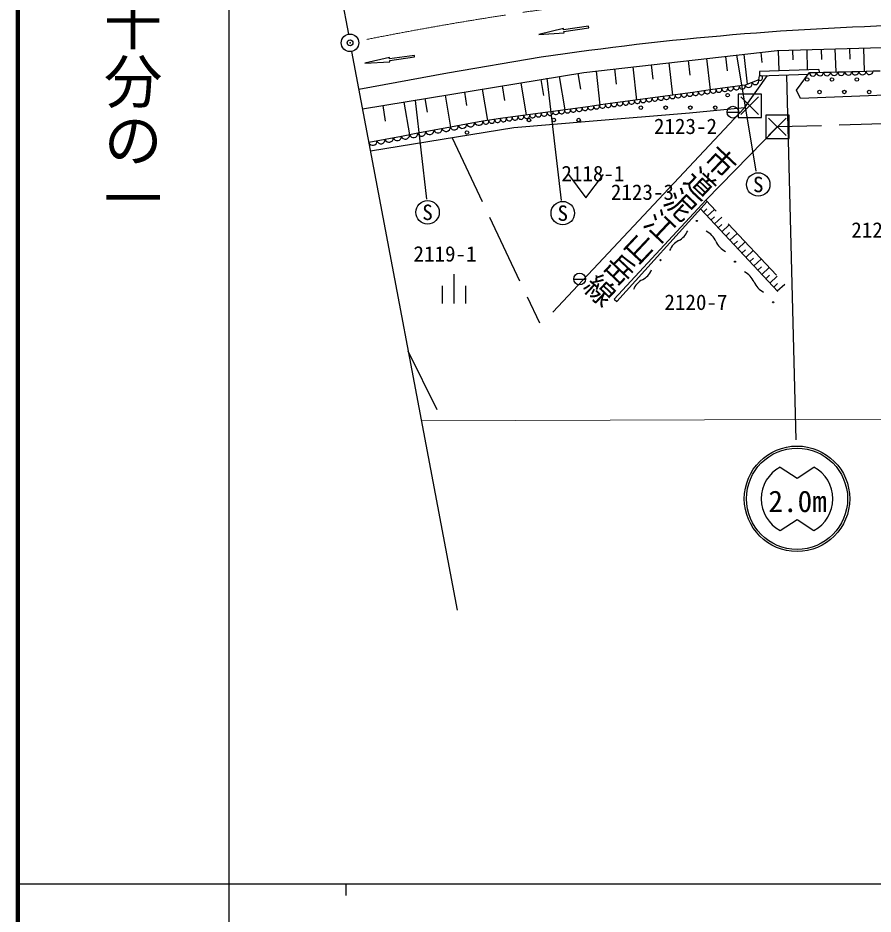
# Model space of a CAD drawing. Units: millimetres, scale not verified. Extents: x 40000 to 680000, y 20000 to 380000.
# Drawn here: x 40000 to 113026, y 202409 to 278902 of the extents above; entities that cross this region are included whole.
import ezdxf
from ezdxf.enums import TextEntityAlignment as Align

# ---------------------------------------------------------------- set-up
doc = ezdxf.new("R2010")
doc.units = ezdxf.units.MM
doc.header["$LTSCALE"] = 1000
doc.header["$PDMODE"] = 32
doc.header["$PDSIZE"] = 500
doc.linetypes.add('CHAIN', pattern=[18.5, 12, -1.5, 3.5, -1.5])
doc.linetypes.add('DASHED', pattern=[7.5, 6, -1.5])
for name, color, linetype, lineweight in [('M-BGD', 7, 'Continuous', 25), ('M-BGD-EXST', 7, 'Continuous', 25), ('M-BMK', 2, 'CHAIN', 13), ('M-BMK-SRVR', 3, 'Continuous', 25), ('M-STR-HTXT', 7, 'Continuous', 13), ('M-STR-STRC', 7, 'Continuous', 25), ('M-TTL', 2, 'Continuous', 140), ('M-TTL-BAND', 7, 'Continuous', 25)]:
    doc.layers.add(name, color=color, linetype=linetype, lineweight=lineweight)
doc.layers.add('M-BMK-HTXT', color=7, linetype='Continuous')
doc.layers.add('M-OTRS', color=6, linetype='Continuous')
doc.styles.add('@ＭＳ ゴシック', font='')
doc.styles.add('ＭＳ ゴシック', font='')
doc.styles.get('@ＭＳ ゴシック').set_extended_font_data('@MS Gothic')
doc.styles.get('ＭＳ ゴシック').set_extended_font_data('MS Gothic')

msp = doc.modelspace()

# ---------------------------------------------------------------- linework, layer by layer
at = {"layer": 'M-BGD'}
for p, q in [((58720, 327864), (68221, 277512)), ((104847, 276114), (127600, 276788)), ((106188, 275328), (106164, 276153)), ((107438, 274474), (107387, 276189)), ((108644, 275357), (108619, 276226)), ((109860, 274290), (109801, 276261)), ((111071, 275387), (111044, 276298)), ((112301, 274353), (112243, 276333)), ((68500, 276038), (77497, 228358)), ((88326, 274248), (104847, 276114)), ((99142, 272753), (98839, 275435)), ((100603, 274381), (100463, 275619)), ((102299, 273238), (102011, 275794)), ((103555, 275091), (103457, 275957)), ((105007, 274383), (104956, 276117)), ((92852, 271895), (92532, 274723)), ((94256, 273670), (94117, 274902)), ((95933, 272315), (95621, 275072)), ((97407, 274003), (97266, 275258)), ((69425, 271134), (88326, 274248)), ((86728, 271059), (86258, 273907)), ((88064, 272827), (87843, 274168)), ((89725, 271468), (89398, 274369)), ((91127, 273249), (90980, 274548)), ((102046, 271229), (104002, 273975)), ((103266, 273627), (103327, 273950)), ((108399, 274510), (103313, 274320)), ((103313, 274320), (103327, 273950)), ((103327, 273950), (107494, 274106)), ((106485, 272729), (107585, 274231)), ((107585, 274231), (108190, 274246)), ((108190, 274246), (108794, 274262)), ((108399, 274510), (108409, 274252)), ((108794, 274262), (109399, 274278)), ((109399, 274278), (110003, 274293)), ((110003, 274293), (110608, 274309)), ((110608, 274309), (111212, 274325)), ((111212, 274325), (111817, 274340)), ((111817, 274340), (112421, 274356)), ((112421, 274356), (113025, 274372)), ((113025, 274372), (113630, 274387)), ((81584, 271851), (81377, 273103)), ((83416, 270607), (82962, 273364)), ((84913, 272272), (84686, 273648)), ((102098, 273157), (100606, 272953)), ((103266, 273627), (102098, 273157)), ((78341, 271418), (78151, 272572)), ((80119, 270157), (79680, 272823)), ((96129, 272342), (94636, 272138)), ((97621, 272546), (96129, 272342)), ((99113, 272750), (97621, 272546)), ((100606, 272953), (99113, 272750)), ((106835, 272017), (106485, 272729)), ((120455, 272586), (106835, 272017)), ((73457, 268921), (72995, 271722)), ((74970, 270844), (74777, 272016)), ((76968, 269584), (76520, 272303)), ((91651, 271731), (90159, 271527)), ((93144, 271935), (91651, 271731)), ((94636, 272138), (93144, 271935)), ((71400, 270095), (71181, 271423)), ((85682, 270916), (84189, 270713)), ((87174, 271120), (85682, 270916)), ((85689, 253799), (102046, 271229)), ((88667, 271324), (87174, 271120)), ((90159, 271527), (88667, 271324)), ((102046, 271229), (97360, 270781)), ((79712, 270102), (78320, 269839)), ((81204, 270305), (79712, 270102)), ((82697, 270509), (81204, 270305)), ((88772, 270047), (82354, 269528)), ((84189, 270713), (82697, 270509)), ((97360, 270781), (88772, 270047)), ((82354, 269528), (70105, 267529)), ((75536, 269313), (74143, 269051)), ((76928, 269576), (75536, 269313)), ((78320, 269839), (76928, 269576)), ((104855, 269608), (98772, 263386)), ((71359, 268525), (69967, 268263)), ((72751, 268788), (71359, 268525)), ((74143, 269051), (72751, 268788)), ((98772, 263386), (90925, 254892)), ((91150, 254684), (98849, 263243)), ((98276, 262606), (104893, 255544)), ((98829, 262607), (98534, 262331)), ((99488, 262562), (98865, 261978)), ((99471, 261925), (99175, 261647)), ((100105, 261904), (99482, 261320)), ((100114, 261272), (99801, 260979)), ((100107, 260652), (100732, 261237)), ((100449, 260287), (100762, 260580)), ((100791, 259922), (101416, 260508)), ((101133, 259557), (101446, 259850)), ((101475, 259192), (102101, 259779)), ((101817, 258828), (102130, 259121)), ((102158, 258463), (102785, 259050)), ((102500, 258098), (102814, 258392)), ((102842, 257733), (103470, 258321)), ((103184, 257368), (103498, 257662)), ((103526, 257003), (104154, 257592)), ((103868, 256638), (104182, 256933)), ((104210, 256273), (104839, 256863)), ((104536, 255925), (104866, 256224)), ((104847, 255593), (105477, 256183)), ((90925, 254892), (91150, 254684))]:
    msp.add_line(p, q, dxfattribs=at)
at = {"layer": 'M-BGD', "linetype": 'DASHED'}
for p, q in [((123622, 270138), (104859, 269594)), ((77072, 268666), (84540, 252863)), ((104768, 256939), (98743, 263355)), ((75789, 245436), (73325, 250469))]:
    msp.add_line(p, q, dxfattribs=at)
at = {"layer": 'M-BGD'}
for centre, radius in [((107395, 273646), 150), ((109515, 273646), 150), ((111635, 273646), 150), ((100607, 272307), 150), ((108455, 272586), 150), ((110575, 272586), 150), ((112695, 272586), 150), ((93187, 271247), 150), ((95307, 271247), 150), ((97427, 271247), 150), ((99547, 271247), 150), ((83647, 270187), 150), ((85767, 270187), 150), ((87887, 270187), 150), ((78347, 269127), 150), ((97970, 261571), 50), ((94877, 258223), 50), ((101230, 258100), 50), ((104489, 254630), 50)]:
    msp.add_circle(centre, radius, dxfattribs=at)
for centre, radius, start, end in [((103400, 273769), 195, 226.62942, 111.94461), ((107888, 274241), 302, 181.92563, 1.04258), ((108492, 274256), 302, 181.92564, 1.04446), ((109097, 274272), 302, 181.92563, 1.04258), ((109701, 274288), 302, 181.92755, 1.04255), ((110305, 274303), 302, 181.92563, 1.04258), ((110910, 274319), 302, 181.9275, 1.0426), ((111514, 274335), 302, 181.92654, 1.04351), ((112119, 274350), 302, 181.92563, 1.04258), ((112723, 274366), 302, 181.92755, 1.04255), ((101358, 273011), 255, 177.61724, 17.92577), ((101856, 273078), 255, 177.61724, 17.92577), ((102385, 273288), 315, 204.68694, 19.21104), ((102968, 273524), 315, 204.68694, 19.21104), ((95886, 272264), 255, 177.61767, 17.9261), ((96383, 272332), 255, 177.61724, 17.92577), ((96881, 272399), 255, 177.61724, 17.92577), ((97378, 272467), 255, 177.61724, 17.92577), ((97876, 272535), 255, 177.61767, 17.9261), ((98373, 272603), 255, 177.61767, 17.9261), ((98871, 272671), 255, 177.61767, 17.9261), ((99368, 272739), 255, 177.61735, 17.92652), ((99866, 272807), 255, 177.61735, 17.92652), ((100363, 272875), 255, 177.61735, 17.92652), ((100861, 272943), 255, 177.61724, 17.92577), ((90414, 271517), 255, 177.61724, 17.92577), ((90911, 271585), 255, 177.61724, 17.92577), ((91409, 271653), 255, 177.61724, 17.92577), ((91906, 271720), 255, 177.61767, 17.9261), ((92404, 271788), 255, 177.61767, 17.9261), ((92901, 271856), 255, 177.61767, 17.9261), ((93399, 271924), 255, 177.61735, 17.92652), ((93896, 271992), 255, 177.61735, 17.92652), ((94394, 272060), 255, 177.61735, 17.92652), ((94891, 272128), 255, 177.61767, 17.9261), ((95388, 272196), 255, 177.61767, 17.9261), ((84942, 270770), 255, 177.61692, 17.92619), ((85439, 270838), 255, 177.61692, 17.92619), ((85936, 270906), 255, 177.61767, 17.9261), ((86434, 270974), 255, 177.61767, 17.9261), ((86931, 271042), 255, 177.61767, 17.9261), ((87429, 271109), 255, 177.61767, 17.9261), ((87926, 271177), 255, 177.61767, 17.9261), ((88424, 271245), 255, 177.61767, 17.9261), ((88921, 271313), 255, 177.61735, 17.92652), ((89419, 271381), 255, 177.61735, 17.92652), ((89916, 271449), 255, 177.61735, 17.92652), ((79353, 270094), 359, 200.1554, 1.21668), ((79967, 270091), 255, 177.61735, 17.92652), ((80464, 270159), 255, 177.61735, 17.92652), ((80962, 270227), 255, 177.61735, 17.92652), ((81459, 270295), 255, 177.61767, 17.9261), ((81957, 270363), 255, 177.61767, 17.9261), ((82454, 270430), 255, 177.61767, 17.9261), ((82952, 270498), 255, 177.61767, 17.9261), ((83449, 270566), 255, 177.61767, 17.9261), ((83947, 270634), 255, 177.61767, 17.9261), ((84444, 270702), 255, 177.61692, 17.92619), ((75177, 269306), 359, 200.15555, 1.21747), ((75873, 269437), 359, 200.1554, 1.21668), ((76569, 269569), 359, 200.1554, 1.21668), ((77265, 269700), 359, 200.15587, 1.217), ((77961, 269831), 359, 200.15587, 1.217), ((78657, 269963), 359, 200.1554, 1.21668), ((71000, 268518), 359, 200.15587, 1.217), ((71696, 268649), 359, 200.1554, 1.21668), ((72392, 268780), 359, 200.1554, 1.21668), ((73088, 268912), 359, 200.15587, 1.217), ((73784, 269043), 359, 200.15587, 1.217), ((74480, 269174), 359, 200.15555, 1.21747), ((70304, 268386), 359, 200.15587, 1.217), ((95655, 261383), 1673, 297.35339, 337.17803), ((97938, 259091), 1821, 24.12844, 62.28143), ((97192, 258412), 1673, 117.35222, 157.17914), ((101262, 260580), 1821, 204.13044, 242.28079), ((92563, 258035), 1673, 297.35242, 337.17826), ((101197, 255621), 1821, 24.13044, 62.28079), ((94100, 255064), 1673, 117.35339, 157.17803), ((104521, 257110), 1821, 204.12958, 242.28099)]:
    msp.add_arc(centre, radius, start, end, dxfattribs=at)
at = {"layer": 'M-BGD-EXST'}
for p, q in [((101354, 275762), (103023, 265812)), ((86424, 263332), (85201, 273753)), ((103491, 272404), (101491, 272404)), ((101491, 272404), (101491, 270404)), ((103491, 270404), (103491, 272404)), ((73910, 271861), (74902, 263431)), ((101741, 270654), (103241, 272154)), ((101741, 272154), (103241, 270654)), ((100553, 270857), (101553, 270857)), ((101491, 270404), (103491, 270404)), ((105855, 270608), (103855, 270608)), ((103855, 270608), (103855, 268608)), ((104105, 268858), (105605, 270358)), ((104105, 270358), (105605, 268858)), ((105855, 268608), (105855, 270608)), ((103855, 268608), (105855, 268608)), ((87002, 265541), (88502, 263541)), ((88502, 263541), (90002, 265541)), ((77234, 257027), (77234, 254527)), ((87465, 256615), (88465, 256615)), ((76234, 256027), (76234, 254527)), ((78234, 256027), (78234, 254527))]:
    msp.add_line(p, q, dxfattribs=at)
for centre, radius in [((101053, 270857), 500), ((103220, 264686), 1000), ((74981, 262309), 1000), ((86527, 262239), 1000), ((87965, 256615), 500)]:
    msp.add_circle(centre, radius, dxfattribs=at)
at = {"layer": 'M-BMK'}
msp.add_arc((122244, 13934), 268308, 90.80601, 101.42509, dxfattribs=at)
at = {"layer": 'M-BMK-SRVR'}
msp.add_circle((68361, 276775), 750, dxfattribs=at)
at = {"layer": 'M-OTRS'}
msp.add_point((68361, 276775), dxfattribs=at)
at = {"layer": 'M-STR-HTXT'}
msp.add_line((181326, 244934), (74450, 244503), dxfattribs=at)
at = {"layer": 'M-STR-STRC'}
for p, q in [((86583, 278004), (84489, 277500)), ((86601, 277877), (86583, 278004)), ((88723, 278189), (86601, 277877)), ((86620, 277749), (88742, 278062)), ((86639, 277622), (86620, 277749)), ((88742, 278062), (88723, 278189)), ((84489, 277500), (86639, 277622)), ((71720, 275525), (69622, 275037)), ((71738, 275398), (71720, 275525)), ((73862, 275695), (71738, 275398)), ((71755, 275270), (73879, 275567)), ((73879, 275567), (73862, 275695)), ((84683, 275541), (76676, 274196)), ((69622, 275037), (71773, 275143)), ((71773, 275143), (71755, 275270)), ((76676, 274196), (69112, 272792)), ((105625, 273985), (106443, 242897)), ((105090, 240558), (106530, 239629)), ((106530, 239629), (107970, 240558)), ((105090, 235158), (106530, 236088)), ((106530, 236088), (107970, 235158))]:
    msp.add_line(p, q, dxfattribs=at)
for radius in [4500, 4320]:
    msp.add_circle((106530, 237858), radius, dxfattribs=at)
for centre, radius, start, end in [((122638, 21215), 257143, 91.16182, 98.488), ((106530, 237858), 3060, 118.07249, 241.92751), ((106530, 237858), 3060, 0, 61.92751), ((106530, 237858), 3060, 298.07249, 0)]:
    msp.add_arc(centre, radius, start, end, dxfattribs=at)
at = {"layer": 'M-TTL'}
msp.add_line((40000, 380000), (40000, 20000), dxfattribs=at)
at = {"layer": 'M-TTL-BAND'}
for p, q in [((58000, 370000), (58000, 20000)), ((40000, 205000), (579000, 205000)), ((68000, 205000), (68000, 204000))]:
    msp.add_line(p, q, dxfattribs=at)

# ---------------------------------------------------------------- texts
at = {"layer": 'M-BGD-EXST', "style": 'ＭＳ ゴシック'}
for p in [(103220, 264686), (74981, 262309), (86527, 262239)]:
    msp.add_text('S', height=1320, dxfattribs=at).set_placement(p, align=Align.MIDDLE_CENTER)
at = {"layer": 'M-BMK-HTXT', "style": 'ＭＳ ゴシック'}
for s, p in [('2123-2', (97006, 269651)), ('2118-1', (89101, 265624)), ('2123-3', (93327, 264033)), ('2120-1', (113858, 260802)), ('2119-1', (76474, 258764)), ('2120-7', (97900, 254637))]:
    msp.add_text(s, height=1320, dxfattribs=at).set_placement(p, align=Align.MIDDLE_CENTER)
at = {"layer": 'M-BMK-HTXT', "style": '@ＭＳ ゴシック'}
msp.add_text('市道泥江山岳線', height=1833, rotation=226.72, dxfattribs=at).set_placement((99782, 268531), align=Align.BOTTOM_LEFT)
at = {"layer": 'M-STR-STRC', "style": 'ＭＳ ゴシック'}
msp.add_text('2.0m', height=1833, dxfattribs=at).set_placement((106579, 237641), align=Align.MIDDLE_CENTER)
at = {"layer": 'M-TTL-BAND', "style": '@ＭＳ ゴシック'}
msp.add_text('縮尺千分の一', height=3666, rotation=270, dxfattribs=at).set_placement((49777, 261030), align=Align.MIDDLE_RIGHT)

doc.saveas('drawing.dxf')
